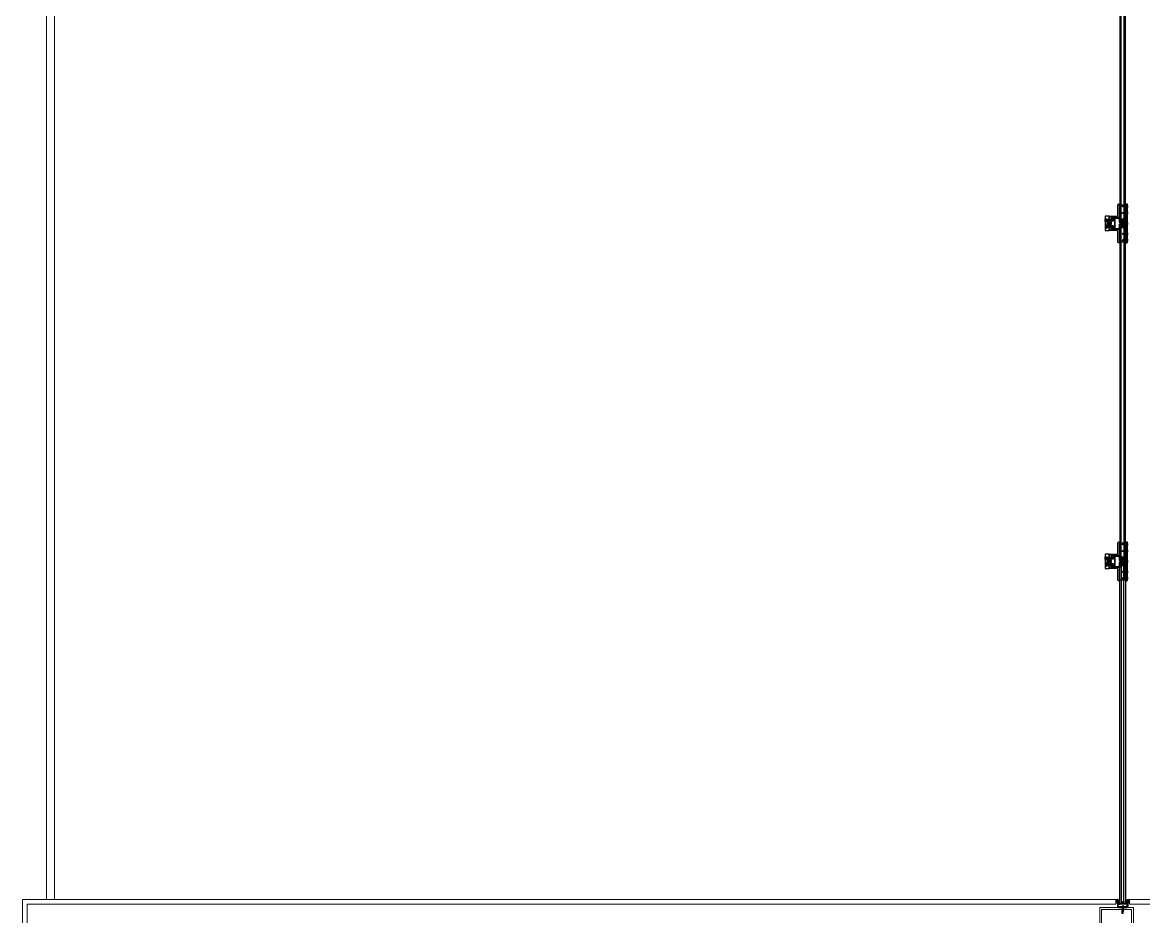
# Model space of a CAD drawing. Header units: inches. Extents: x 342932 to 557958, y 80625 to 242727.
# Drawn here: x 461182 to 468145, y 174520 to 180075 of the extents above; entities that cross this region are included whole.
import ezdxf

# ---------------------------------------------------------------- set-up
doc = ezdxf.new("R2010")
doc.units = ezdxf.units.IN
doc.header["$MEASUREMENT"] = 0
doc.layers.add('First Floor$0$A-G312-M-Wall-Cladding-Panel', color=7, linetype='Continuous', lineweight=9)
doc.layers.add('First Floor$0$A-G321-M-Window', color=251, linetype='Continuous', lineweight=9)
doc.layers.add('First Floor$0$A-G321-M-Window-Glaze', color=251, linetype='Continuous')

# ---------------------------------------------------------------- blocks, each defined once
blk = doc.blocks.new('First Floor$0$curtain-wall-2')
at = {"layer": 'First Floor$0$A-G321-M-Window'}
for points in [[(-210, 210), (0, 210), (0, 0), (-210, 0)], [(-198, 198), (-12, 198), (-12, 12), (-198, 12)]]:
    blk.add_lwpolyline(points, close=True, dxfattribs=at)
at = {"layer": 'First Floor$0$A-G321-M-Window-Glaze'}
for p, q in [((-84, 6641.4), (-84, 4473.6)), ((-76, 4473.6), (-76, 6641.4)), ((-60, 6641.4), (-60, 4473.6)), ((-50, 4473.6), (-50, 6641.4)), ((-97, 4510.1), (-97, 4576.1)), ((-93, 4580.1), (-89, 4580.1)), ((-89, 4580.1), (-89, 4468.1)), ((-89, 4575.1), (-54, 4575.1)), ((-89, 4575.1), (-89, 4472.6)), ((-84, 4575.1), (-89, 4575.1)), ((-84, 4472.6), (-84, 4575.1)), ((-68.4, 4568.1), (-69, 4567.5)), ((-69, 4562.7), (-69, 4567.5)), ((-68.4, 4562.1), (-69, 4562.7)), ((-68.4, 4528.1), (-69, 4527.5)), ((-69, 4522.7), (-69, 4527.5)), ((-68.4, 4568.1), (-64.4, 4568.1)), ((-64.4, 4562.1), (-68.4, 4562.1)), ((-68.4, 4528.1), (-64.4, 4528.1)), ((-37, 4565.1), (-68, 4565.1)), ((-64.4, 4568.1), (-65, 4567.5)), ((-65, 4562.7), (-65, 4567.5)), ((-65, 4567.5), (-44, 4567.5)), ((-64.4, 4562.1), (-65, 4562.7)), ((-44, 4562.7), (-65, 4562.7)), ((-64.4, 4528.1), (-65, 4527.5)), ((-65, 4522.7), (-65, 4527.5)), ((-65, 4527.5), (-44, 4527.5)), ((-64.4, 4562.1), (-64.4, 4568.1)), ((-64.4, 4568.1), (-40.3, 4568.1)), ((-40.3, 4562.1), (-64.4, 4562.1)), ((-64.4, 4522.1), (-64.4, 4528.1)), ((-64.4, 4528.1), (-40.3, 4528.1)), ((-54, 4575.1), (-54, 4464.1)), ((-50, 4472.6), (-50, 4575.1)), ((-50, 4575.1), (-45, 4575.1)), ((-45, 4580.1), (-45, 4340.1)), ((-41, 4580.1), (-45, 4580.1)), ((-45, 4575.1), (-45, 4472.6)), ((-44, 4567.5), (-44, 4568.1)), ((-44, 4568.1), (-44, 4562.1)), ((-44, 4562.1), (-44, 4562.7)), ((-44, 4527.5), (-44, 4528.1)), ((-44, 4528.1), (-44, 4522.1)), ((-40.3, 4568.1), (-37.2, 4571.1)), ((-40.3, 4562.1), (-40.3, 4568.1)), ((-37.2, 4559.1), (-40.3, 4562.1)), ((-40.3, 4528.1), (-37.2, 4531.1)), ((-40.3, 4522.1), (-40.3, 4528.1)), ((-37, 4567.4), (-39.5, 4567.4)), ((-37, 4566.3), (-39.5, 4566.3)), ((-37, 4564), (-39.5, 4564)), ((-37, 4562.8), (-39.5, 4562.8)), ((-37, 4527.4), (-39.5, 4527.4)), ((-37, 4526.3), (-39.5, 4526.3)), ((-37.2, 4559.1), (-37.2, 4571.1)), ((-37.2, 4571.1), (-37, 4571.1)), ((-37, 4559.1), (-37.2, 4559.1)), ((-37.2, 4519.1), (-37.2, 4531.1)), ((-37.2, 4531.1), (-37, 4531.1)), ((-37, 4344.1), (-37, 4576.1)), ((-37, 4571.1), (-37, 4559.1)), ((-37, 4562.7), (-37, 4567.5)), ((-37, 4531.1), (-37, 4519.1)), ((-37, 4522.7), (-37, 4527.5)), ((-151.5, 4505.1), (-176.5, 4505.1)), ((-176.5, 4505.1), (-176.5, 4415.1)), ((-176.5, 4489.1), (-165.5, 4489.1)), ((-176.5, 4471.1), (-165.5, 4471.1)), ((-175.5, 4484.7), (-175.5, 4488.1)), ((-175.5, 4488.1), (-165.5, 4488.1)), ((-175.5, 4475.5), (-175.5, 4484.7)), ((-170.5, 4484.7), (-175.5, 4484.7)), ((-175.5, 4482.4), (-170.5, 4482.4)), ((-124.5, 4480.1), (-175.5, 4480.1)), ((-175.5, 4477.8), (-170.5, 4477.8)), ((-175.5, 4472.1), (-175.5, 4475.5)), ((-175.5, 4475.5), (-170.5, 4475.5)), ((-165.5, 4472.1), (-175.5, 4472.1)), ((-165.5, 4471.1), (-165.5, 4489.1)), ((-165.5, 4488.1), (-165.5, 4485.1)), ((-165.5, 4485.6), (-151.5, 4485.6)), ((-165.5, 4475.1), (-165.5, 4485.1)), ((-165.5, 4485.1), (-125.5, 4485.1)), ((-165.5, 4484.1), (-133.1, 4484.1)), ((-165.5, 4476.1), (-165.5, 4484.1)), ((-165.5, 4476.1), (-133.1, 4476.1)), ((-125.5, 4475.1), (-165.5, 4475.1)), ((-165.5, 4475.1), (-165.5, 4472.1)), ((-165.5, 4474.6), (-151.5, 4474.6)), ((-150.7, 4472.1), (-162.4, 4460.4)), ((-149, 4472), (-162.3, 4458.7)), ((-152.6, 4471.9), (-162.2, 4462.3)), ((-147.5, 4471.8), (-162, 4457.2)), ((-146.1, 4471.3), (-161.6, 4455.8)), ((-155.2, 4471.1), (-161.4, 4464.9)), ((-144.9, 4470.8), (-161.1, 4454.6)), ((-143.8, 4470.1), (-160.4, 4453.5)), ((-142.8, 4469.4), (-159.7, 4452.5)), ((-141.9, 4468.5), (-158.8, 4451.6)), ((-141, 4467.6), (-157.9, 4450.7)), ((-140.3, 4466.6), (-156.9, 4450)), ((-139.7, 4465.4), (-155.7, 4449.4)), ((-139.1, 4464.2), (-154.5, 4448.8)), ((-138.7, 4462.8), (-153.1, 4448.4)), ((-138.5, 4461.3), (-151.6, 4448.2)), ((-151.5, 4415.1), (-151.5, 4505.1)), ((-150.5, 4505.1), (-150.5, 4415.1)), ((-138.4, 4459.6), (-149.9, 4448.1)), ((-149.5, 4415.1), (-149.5, 4505.1)), ((-149.5, 4505.1), (-117, 4505.1)), ((-133.4, 4485.1), (-149.5, 4485.1)), ((-149.5, 4475.1), (-133.4, 4475.1)), ((-148.5, 4485.1), (-148.5, 4475.1)), ((-148.5, 4484.1), (-148.5, 4485.1)), ((-124.5, 4484.1), (-148.5, 4484.1)), ((-148.5, 4475.1), (-148.5, 4476.1)), ((-148.5, 4476.1), (-124.5, 4476.1)), ((-138.7, 4457.6), (-147.9, 4448.4)), ((-79, 4495.1), (-142, 4495.1)), ((-136.4, 4499.1), (-137, 4498.5)), ((-137, 4498.5), (-137, 4491.7)), ((-137, 4491.7), (-136.4, 4491.1)), ((-117, 4499.1), (-136.4, 4499.1)), ((-136.4, 4491.1), (-117, 4491.1)), ((-133.4, 4475.1), (-133.4, 4485.1)), ((-133.1, 4476.1), (-133.1, 4484.1)), ((-133.1, 4484.1), (-130, 4480.1)), ((-133.1, 4476.1), (-130, 4480.1)), ((-131.2, 4499.1), (-132, 4498.3)), ((-125.5, 4485.1), (-124.5, 4484.1)), ((-125.5, 4485.1), (-125.5, 4475.1)), ((-125.5, 4475.1), (-124.5, 4476.1)), ((-124.5, 4476.1), (-124.5, 4484.1)), ((-117, 4505.1), (-117, 4499.1)), ((-117, 4415.1), (-117, 4505.1)), ((-117, 4505.1), (-102, 4505.1)), ((-117, 4491.1), (-117, 4429.1)), ((-93.4, 4491.1), (-93.4, 4499.1)), ((-89, 4498), (-92.5, 4498)), ((-89, 4496.6), (-92.5, 4496.6)), ((-89, 4493.7), (-92.5, 4493.7)), ((-89, 4492.2), (-92.5, 4492.2)), ((-89.2, 4487.1), (-89.2, 4503.1)), ((-89, 4491.9), (-89, 4498.3)), ((-89, 4472.6), (-84, 4472.6)), ((-85, 4464.1), (-53, 4472.6)), ((-53, 4464.1), (-85, 4472.6)), ((-85, 4464.1), (-57, 4464.1)), ((-85, 4447.6), (-53, 4456.1)), ((-53, 4447.6), (-85, 4456.1)), ((-57, 4456.1), (-85, 4456.1)), ((-84, 4473.6), (-83, 4472.6)), ((-83, 4472.6), (-77, 4472.6)), ((-77, 4472.6), (-76, 4473.6)), ((-76, 4480.6), (-60, 4487.6)), ((-76, 4487.6), (-60, 4480.6)), ((-76, 4480.6), (-76, 4487.6)), ((-76, 4487.6), (-60, 4487.6)), ((-60, 4480.6), (-76, 4480.6)), ((-35.9, 4460.1), (-72.2, 4460.1)), ((-68.4, 4522.1), (-69, 4522.7)), ((-68.4, 4463.1), (-69, 4462.5)), ((-69, 4462.5), (-69, 4457.7)), ((-68.4, 4457.1), (-69, 4457.7)), ((-64.4, 4522.1), (-68.4, 4522.1)), ((-64.4, 4463.1), (-68.4, 4463.1)), ((-68.4, 4457.1), (-64.4, 4457.1)), ((-37, 4525.1), (-68, 4525.1)), ((-37, 4460.1), (-68, 4460.1)), ((-64.4, 4522.1), (-65, 4522.7)), ((-44, 4522.7), (-65, 4522.7)), ((-64.4, 4463.1), (-65, 4462.5)), ((-65, 4457.7), (-65, 4462.5)), ((-65, 4462.5), (-44, 4462.5)), ((-64.4, 4457.1), (-65, 4457.7)), ((-44, 4457.7), (-65, 4457.7)), ((-40.3, 4522.1), (-64.4, 4522.1)), ((-64.4, 4457.1), (-64.4, 4463.1)), ((-64.4, 4463.1), (-40.3, 4463.1)), ((-40.3, 4457.1), (-64.4, 4457.1)), ((-60, 4487.6), (-60, 4480.6)), ((-60, 4473.6), (-59, 4472.6)), ((-59, 4472.6), (-51, 4472.6)), ((-57, 4464.1), (-57, 4456.1)), ((-54, 4345.1), (-54, 4456.1)), ((-51, 4472.6), (-50, 4473.6)), ((-45, 4472.6), (-50, 4472.6)), ((-44, 4522.1), (-44, 4522.7)), ((-44, 4462.5), (-44, 4463.1)), ((-44, 4463.1), (-44, 4457.1)), ((-44, 4457.1), (-44, 4457.7)), ((-37.2, 4519.1), (-40.3, 4522.1)), ((-40.3, 4463.1), (-37.2, 4466.1)), ((-40.3, 4457.1), (-40.3, 4463.1)), ((-37.2, 4454.1), (-40.3, 4457.1)), ((-37, 4524), (-39.5, 4524)), ((-37, 4522.8), (-39.5, 4522.8)), ((-37, 4462.4), (-39.5, 4462.4)), ((-37, 4461.3), (-39.5, 4461.3)), ((-37, 4459), (-39.5, 4459)), ((-37, 4457.8), (-39.5, 4457.8)), ((-37, 4519.1), (-37.2, 4519.1)), ((-37.2, 4454.1), (-37.2, 4466.1)), ((-37.2, 4466.1), (-37, 4466.1)), ((-37, 4466.1), (-37, 4454.1)), ((-37, 4457.7), (-37, 4462.5)), ((-176.5, 4449.1), (-165.5, 4449.1)), ((-176.5, 4431.1), (-165.5, 4431.1)), ((-176.5, 4415.1), (-151.5, 4415.1)), ((-165.5, 4448.1), (-175.5, 4448.1)), ((-175.5, 4448.1), (-175.5, 4444.7)), ((-175.5, 4444.7), (-175.5, 4435.5)), ((-175.5, 4444.7), (-170.5, 4444.7)), ((-175.5, 4442.4), (-170.5, 4442.4)), ((-124.5, 4440.1), (-175.5, 4440.1)), ((-175.5, 4437.8), (-170.5, 4437.8)), ((-170.5, 4435.5), (-175.5, 4435.5)), ((-175.5, 4435.5), (-175.5, 4432.1)), ((-175.5, 4432.1), (-165.5, 4432.1)), ((-165.5, 4449.1), (-165.5, 4431.1)), ((-165.5, 4445.1), (-165.5, 4448.1)), ((-165.5, 4445.6), (-151.5, 4445.6)), ((-165.5, 4445.1), (-165.5, 4435.1)), ((-125.5, 4445.1), (-165.5, 4445.1)), ((-165.5, 4444.1), (-133.1, 4444.1)), ((-165.5, 4444.1), (-165.5, 4436.1)), ((-165.5, 4436.1), (-133.1, 4436.1)), ((-165.5, 4432.1), (-165.5, 4435.1)), ((-165.5, 4435.1), (-125.5, 4435.1)), ((-165.5, 4434.6), (-151.5, 4434.6)), ((-149.5, 4445.1), (-133.4, 4445.1)), ((-133.4, 4435.1), (-149.5, 4435.1)), ((-117, 4415.1), (-149.5, 4415.1)), ((-148.5, 4435.1), (-148.5, 4445.1)), ((-148.5, 4445.1), (-148.5, 4444.1)), ((-148.5, 4444.1), (-124.5, 4444.1)), ((-124.5, 4436.1), (-148.5, 4436.1)), ((-148.5, 4436.1), (-148.5, 4435.1)), ((-139.6, 4454.9), (-145.2, 4449.3)), ((-79, 4425.1), (-142, 4425.1)), ((-136.4, 4429.1), (-137, 4428.5)), ((-137, 4428.5), (-137, 4421.7)), ((-137, 4421.7), (-136.4, 4421.1)), ((-117, 4429.1), (-136.4, 4429.1)), ((-136.4, 4421.1), (-117, 4421.1)), ((-133.4, 4445.1), (-133.4, 4435.1)), ((-133.1, 4444.1), (-133.1, 4436.1)), ((-133.1, 4444.1), (-130, 4440.1)), ((-133.1, 4436.1), (-130, 4440.1)), ((-131.2, 4429.1), (-132, 4428.3)), ((-125.5, 4445.1), (-124.5, 4444.1)), ((-125.5, 4435.1), (-125.5, 4445.1)), ((-125.5, 4435.1), (-124.5, 4436.1)), ((-124.5, 4444.1), (-124.5, 4436.1)), ((-117, 4421.1), (-117, 4415.1)), ((-102, 4415.1), (-117, 4415.1)), ((-97, 4344.1), (-97, 4410.1)), ((-93.4, 4421.1), (-93.4, 4429.1)), ((-89, 4428), (-92.5, 4428)), ((-89, 4426.6), (-92.5, 4426.6)), ((-89, 4423.7), (-92.5, 4423.7)), ((-89, 4422.2), (-92.5, 4422.2)), ((-89.2, 4417.1), (-89.2, 4433.1)), ((-89, 4452.1), (-89, 4340.1)), ((-89, 4447.6), (-89, 4345.1)), ((-84, 4447.6), (-89, 4447.6)), ((-89, 4421.9), (-89, 4428.3)), ((-83, 4447.6), (-84, 4446.6)), ((-84, 4345.1), (-84, 4447.6)), ((-84, 4446.6), (-84, 2373.6)), ((-77, 4447.6), (-83, 4447.6)), ((-76, 4446.6), (-77, 4447.6)), ((-76, 2373.6), (-76, 4446.6)), ((-76, 4439.6), (-60, 4432.6)), ((-76, 4432.6), (-60, 4439.6)), ((-76, 4432.6), (-76, 4439.6)), ((-76, 4439.6), (-60, 4439.6)), ((-60, 4432.6), (-76, 4432.6)), ((-68.4, 4398.1), (-69, 4397.5)), ((-69, 4397.5), (-69, 4392.7)), ((-68.4, 4392.1), (-69, 4392.7)), ((-64.4, 4398.1), (-68.4, 4398.1)), ((-68.4, 4392.1), (-64.4, 4392.1)), ((-37, 4395.1), (-68, 4395.1)), ((-64.4, 4398.1), (-65, 4397.5)), ((-65, 4397.5), (-65, 4392.7)), ((-44, 4397.5), (-65, 4397.5)), ((-64.4, 4392.1), (-65, 4392.7)), ((-65, 4392.7), (-44, 4392.7)), ((-64.4, 4398.1), (-64.4, 4392.1)), ((-40.3, 4398.1), (-64.4, 4398.1)), ((-64.4, 4392.1), (-40.3, 4392.1)), ((-59, 4447.6), (-60, 4446.6)), ((-60, 4446.6), (-60, 2373.6)), ((-60, 4439.6), (-60, 4432.6)), ((-51, 4447.6), (-59, 4447.6)), ((-50, 4446.6), (-51, 4447.6)), ((-50, 4345.1), (-50, 4447.6)), ((-50, 4447.6), (-45, 4447.6)), ((-50, 2373.6), (-50, 4446.6)), ((-45, 4447.6), (-45, 4345.1)), ((-44, 4392.1), (-44, 4398.1)), ((-44, 4398.1), (-44, 4397.5)), ((-44, 4392.7), (-44, 4392.1)), ((-37.2, 4401.1), (-40.3, 4398.1)), ((-40.3, 4398.1), (-40.3, 4392.1)), ((-40.3, 4392.1), (-37.2, 4389.1)), ((-37, 4397.4), (-39.5, 4397.4)), ((-37, 4396.3), (-39.5, 4396.3)), ((-37, 4394), (-39.5, 4394)), ((-37, 4392.8), (-39.5, 4392.8)), ((-37, 4454.1), (-37.2, 4454.1)), ((-37.2, 4401.1), (-37.2, 4389.1)), ((-37, 4401.1), (-37.2, 4401.1)), ((-37.2, 4389.1), (-37, 4389.1)), ((-37, 4389.1), (-37, 4401.1)), ((-37, 4397.5), (-37, 4392.7)), ((-89, 4340.1), (-93, 4340.1)), ((-89, 4345.1), (-54, 4345.1)), ((-89, 4345.1), (-84, 4345.1)), ((-68.4, 4358.1), (-69, 4357.5)), ((-69, 4357.5), (-69, 4352.7)), ((-68.4, 4352.1), (-69, 4352.7)), ((-64.4, 4358.1), (-68.4, 4358.1)), ((-68.4, 4352.1), (-64.4, 4352.1)), ((-37, 4355.1), (-68, 4355.1)), ((-64.4, 4358.1), (-65, 4357.5)), ((-65, 4357.5), (-65, 4352.7)), ((-44, 4357.5), (-65, 4357.5)), ((-64.4, 4352.1), (-65, 4352.7)), ((-65, 4352.7), (-44, 4352.7)), ((-64.4, 4358.1), (-64.4, 4352.1)), ((-40.3, 4358.1), (-64.4, 4358.1)), ((-64.4, 4352.1), (-40.3, 4352.1)), ((-45, 4345.1), (-50, 4345.1)), ((-45, 4340.1), (-41, 4340.1)), ((-44, 4352.1), (-44, 4358.1)), ((-44, 4358.1), (-44, 4357.5)), ((-44, 4352.7), (-44, 4352.1)), ((-37.2, 4361.1), (-40.3, 4358.1)), ((-40.3, 4358.1), (-40.3, 4352.1)), ((-40.3, 4352.1), (-37.2, 4349.1)), ((-37, 4357.4), (-39.5, 4357.4)), ((-37, 4356.3), (-39.5, 4356.3)), ((-37, 4354), (-39.5, 4354)), ((-37, 4352.8), (-39.5, 4352.8)), ((-37.2, 4361.1), (-37.2, 4349.1)), ((-37, 4361.1), (-37.2, 4361.1)), ((-37.2, 4349.1), (-37, 4349.1)), ((-37, 4349.1), (-37, 4361.1)), ((-37, 4357.5), (-37, 4352.7)), ((-97, 2410.1), (-97, 2476.1)), ((-93, 2480.1), (-89, 2480.1)), ((-89, 2480.1), (-89, 2368.1)), ((-89, 2475.1), (-54, 2475.1)), ((-89, 2475.1), (-89, 2372.6)), ((-84, 2475.1), (-89, 2475.1)), ((-84, 2372.6), (-84, 2475.1)), ((-68.4, 2468.1), (-69, 2467.5)), ((-69, 2462.7), (-69, 2467.5)), ((-68.4, 2462.1), (-69, 2462.7)), ((-68.4, 2468.1), (-64.4, 2468.1)), ((-64.4, 2462.1), (-68.4, 2462.1)), ((-37, 2465.1), (-68, 2465.1)), ((-64.4, 2468.1), (-65, 2467.5)), ((-65, 2462.7), (-65, 2467.5)), ((-65, 2467.5), (-44, 2467.5)), ((-64.4, 2462.1), (-65, 2462.7)), ((-44, 2462.7), (-65, 2462.7)), ((-64.4, 2462.1), (-64.4, 2468.1)), ((-64.4, 2468.1), (-40.3, 2468.1)), ((-40.3, 2462.1), (-64.4, 2462.1)), ((-54, 2475.1), (-54, 2364.1)), ((-50, 2372.6), (-50, 2475.1)), ((-50, 2475.1), (-45, 2475.1)), ((-45, 2480.1), (-45, 2240.1)), ((-41, 2480.1), (-45, 2480.1)), ((-45, 2475.1), (-45, 2372.6)), ((-44, 2467.5), (-44, 2468.1)), ((-44, 2468.1), (-44, 2462.1)), ((-44, 2462.1), (-44, 2462.7)), ((-40.3, 2468.1), (-37.2, 2471.1)), ((-40.3, 2462.1), (-40.3, 2468.1)), ((-37.2, 2459.1), (-40.3, 2462.1)), ((-37, 2467.4), (-39.5, 2467.4)), ((-37, 2466.3), (-39.5, 2466.3)), ((-37, 2464), (-39.5, 2464)), ((-37, 2462.8), (-39.5, 2462.8)), ((-37.2, 2459.1), (-37.2, 2471.1)), ((-37.2, 2471.1), (-37, 2471.1)), ((-37, 2459.1), (-37.2, 2459.1)), ((-37, 2244.1), (-37, 2476.1)), ((-37, 2471.1), (-37, 2459.1)), ((-37, 2462.7), (-37, 2467.5)), ((-151.5, 2405.1), (-176.5, 2405.1)), ((-176.5, 2405.1), (-176.5, 2315.1)), ((-176.5, 2389.1), (-165.5, 2389.1)), ((-176.5, 2371.1), (-165.5, 2371.1)), ((-175.5, 2384.7), (-175.5, 2388.1)), ((-175.5, 2388.1), (-165.5, 2388.1)), ((-175.5, 2375.5), (-175.5, 2384.7)), ((-170.5, 2384.7), (-175.5, 2384.7)), ((-175.5, 2382.4), (-170.5, 2382.4)), ((-124.5, 2380.1), (-175.5, 2380.1)), ((-175.5, 2377.8), (-170.5, 2377.8)), ((-175.5, 2372.1), (-175.5, 2375.5)), ((-175.5, 2375.5), (-170.5, 2375.5)), ((-165.5, 2372.1), (-175.5, 2372.1)), ((-165.5, 2371.1), (-165.5, 2389.1)), ((-165.5, 2388.1), (-165.5, 2385.1)), ((-165.5, 2385.6), (-151.5, 2385.6)), ((-165.5, 2375.1), (-165.5, 2385.1)), ((-165.5, 2385.1), (-125.5, 2385.1)), ((-165.5, 2384.1), (-133.1, 2384.1)), ((-165.5, 2376.1), (-165.5, 2384.1)), ((-165.5, 2376.1), (-133.1, 2376.1)), ((-125.5, 2375.1), (-165.5, 2375.1)), ((-165.5, 2375.1), (-165.5, 2372.1)), ((-165.5, 2374.6), (-151.5, 2374.6)), ((-150.7, 2372.1), (-162.4, 2360.4)), ((-149, 2372), (-162.3, 2358.7)), ((-152.6, 2371.9), (-162.2, 2362.3)), ((-147.5, 2371.8), (-162, 2357.2)), ((-146.1, 2371.3), (-161.6, 2355.8)), ((-155.2, 2371.1), (-161.4, 2364.9)), ((-144.9, 2370.8), (-161.1, 2354.6)), ((-143.8, 2370.1), (-160.4, 2353.5)), ((-142.8, 2369.4), (-159.7, 2352.5)), ((-141.9, 2368.5), (-158.8, 2351.6)), ((-141, 2367.6), (-157.9, 2350.7)), ((-151.5, 2315.1), (-151.5, 2405.1)), ((-150.5, 2405.1), (-150.5, 2315.1)), ((-149.5, 2315.1), (-149.5, 2405.1)), ((-149.5, 2405.1), (-117, 2405.1)), ((-133.4, 2385.1), (-149.5, 2385.1)), ((-149.5, 2375.1), (-133.4, 2375.1)), ((-148.5, 2385.1), (-148.5, 2375.1)), ((-148.5, 2384.1), (-148.5, 2385.1)), ((-124.5, 2384.1), (-148.5, 2384.1)), ((-148.5, 2375.1), (-148.5, 2376.1)), ((-148.5, 2376.1), (-124.5, 2376.1)), ((-79, 2395.1), (-142, 2395.1)), ((-136.4, 2399.1), (-137, 2398.5)), ((-137, 2398.5), (-137, 2391.7)), ((-137, 2391.7), (-136.4, 2391.1)), ((-117, 2399.1), (-136.4, 2399.1)), ((-136.4, 2391.1), (-117, 2391.1)), ((-133.4, 2375.1), (-133.4, 2385.1)), ((-133.1, 2376.1), (-133.1, 2384.1)), ((-133.1, 2384.1), (-130, 2380.1)), ((-133.1, 2376.1), (-130, 2380.1)), ((-131.2, 2399.1), (-132, 2398.3)), ((-125.5, 2385.1), (-124.5, 2384.1)), ((-125.5, 2385.1), (-125.5, 2375.1)), ((-125.5, 2375.1), (-124.5, 2376.1)), ((-124.5, 2376.1), (-124.5, 2384.1)), ((-117, 2405.1), (-117, 2399.1)), ((-117, 2315.1), (-117, 2405.1)), ((-117, 2405.1), (-102, 2405.1)), ((-117, 2391.1), (-117, 2329.1)), ((-93.4, 2391.1), (-93.4, 2399.1)), ((-89, 2398), (-92.5, 2398)), ((-89, 2396.6), (-92.5, 2396.6)), ((-89, 2393.7), (-92.5, 2393.7)), ((-89, 2392.2), (-92.5, 2392.2)), ((-89.2, 2387.1), (-89.2, 2403.1)), ((-89, 2391.9), (-89, 2398.3)), ((-89, 2372.6), (-84, 2372.6)), ((-85, 2364.1), (-53, 2372.6)), ((-53, 2364.1), (-85, 2372.6)), ((-84, 2373.6), (-83, 2372.6)), ((-83, 2372.6), (-84, 2373.6)), ((-83, 2372.6), (-77, 2372.6)), ((-77, 2372.6), (-83, 2372.6)), ((-77, 2372.6), (-76, 2373.6)), ((-76, 2373.6), (-77, 2372.6)), ((-76, 2380.6), (-60, 2387.6)), ((-76, 2387.6), (-60, 2380.6)), ((-76, 2380.6), (-76, 2387.6)), ((-76, 2387.6), (-60, 2387.6)), ((-60, 2380.6), (-76, 2380.6)), ((-68.4, 2428.1), (-69, 2427.5)), ((-69, 2422.7), (-69, 2427.5)), ((-68.4, 2422.1), (-69, 2422.7)), ((-68.4, 2428.1), (-64.4, 2428.1)), ((-64.4, 2422.1), (-68.4, 2422.1)), ((-37, 2425.1), (-68, 2425.1)), ((-64.4, 2428.1), (-65, 2427.5)), ((-65, 2422.7), (-65, 2427.5)), ((-65, 2427.5), (-44, 2427.5)), ((-64.4, 2422.1), (-65, 2422.7)), ((-44, 2422.7), (-65, 2422.7)), ((-64.4, 2422.1), (-64.4, 2428.1)), ((-64.4, 2428.1), (-40.3, 2428.1)), ((-40.3, 2422.1), (-64.4, 2422.1)), ((-60, 2387.6), (-60, 2380.6)), ((-60, 2373.6), (-59, 2372.6)), ((-59, 2372.6), (-60, 2373.6)), ((-59, 2372.6), (-51, 2372.6)), ((-51, 2372.6), (-59, 2372.6)), ((-51, 2372.6), (-50, 2373.6)), ((-50, 2373.6), (-51, 2372.6)), ((-45, 2372.6), (-50, 2372.6)), ((-44, 2427.5), (-44, 2428.1)), ((-44, 2428.1), (-44, 2422.1)), ((-44, 2422.1), (-44, 2422.7)), ((-40.3, 2428.1), (-37.2, 2431.1)), ((-40.3, 2422.1), (-40.3, 2428.1)), ((-37.2, 2419.1), (-40.3, 2422.1)), ((-37, 2427.4), (-39.5, 2427.4)), ((-37, 2426.3), (-39.5, 2426.3)), ((-37, 2424), (-39.5, 2424)), ((-37, 2422.8), (-39.5, 2422.8)), ((-37.2, 2419.1), (-37.2, 2431.1)), ((-37.2, 2431.1), (-37, 2431.1)), ((-37, 2419.1), (-37.2, 2419.1)), ((-37, 2431.1), (-37, 2419.1)), ((-37, 2422.7), (-37, 2427.5)), ((-176.5, 2349.1), (-165.5, 2349.1)), ((-176.5, 2331.1), (-165.5, 2331.1)), ((-176.5, 2315.1), (-151.5, 2315.1)), ((-165.5, 2348.1), (-175.5, 2348.1)), ((-175.5, 2348.1), (-175.5, 2344.7)), ((-175.5, 2344.7), (-175.5, 2335.5)), ((-175.5, 2344.7), (-170.5, 2344.7)), ((-175.5, 2342.4), (-170.5, 2342.4)), ((-124.5, 2340.1), (-175.5, 2340.1)), ((-175.5, 2337.8), (-170.5, 2337.8)), ((-170.5, 2335.5), (-175.5, 2335.5)), ((-175.5, 2335.5), (-175.5, 2332.1)), ((-175.5, 2332.1), (-165.5, 2332.1)), ((-165.5, 2349.1), (-165.5, 2331.1)), ((-165.5, 2345.1), (-165.5, 2348.1)), ((-165.5, 2345.6), (-151.5, 2345.6)), ((-165.5, 2345.1), (-165.5, 2335.1)), ((-125.5, 2345.1), (-165.5, 2345.1)), ((-165.5, 2344.1), (-133.1, 2344.1)), ((-165.5, 2344.1), (-165.5, 2336.1)), ((-165.5, 2336.1), (-133.1, 2336.1)), ((-165.5, 2332.1), (-165.5, 2335.1)), ((-165.5, 2335.1), (-125.5, 2335.1)), ((-165.5, 2334.6), (-151.5, 2334.6)), ((-140.3, 2366.6), (-156.9, 2350)), ((-139.7, 2365.4), (-155.7, 2349.4)), ((-139.1, 2364.2), (-154.5, 2348.8)), ((-138.7, 2362.8), (-153.1, 2348.4)), ((-138.5, 2361.3), (-151.6, 2348.2)), ((-138.4, 2359.6), (-149.9, 2348.1)), ((-149.5, 2345.1), (-133.4, 2345.1)), ((-133.4, 2335.1), (-149.5, 2335.1)), ((-117, 2315.1), (-149.5, 2315.1)), ((-148.5, 2335.1), (-148.5, 2345.1)), ((-148.5, 2345.1), (-148.5, 2344.1)), ((-148.5, 2344.1), (-124.5, 2344.1)), ((-124.5, 2336.1), (-148.5, 2336.1)), ((-148.5, 2336.1), (-148.5, 2335.1)), ((-138.7, 2357.6), (-147.9, 2348.4)), ((-139.6, 2354.9), (-145.2, 2349.3)), ((-79, 2325.1), (-142, 2325.1)), ((-136.4, 2329.1), (-137, 2328.5)), ((-137, 2328.5), (-137, 2321.7)), ((-137, 2321.7), (-136.4, 2321.1)), ((-117, 2329.1), (-136.4, 2329.1)), ((-136.4, 2321.1), (-117, 2321.1)), ((-133.4, 2345.1), (-133.4, 2335.1)), ((-133.1, 2344.1), (-133.1, 2336.1)), ((-133.1, 2344.1), (-130, 2340.1)), ((-133.1, 2336.1), (-130, 2340.1)), ((-131.2, 2329.1), (-132, 2328.3)), ((-125.5, 2345.1), (-124.5, 2344.1)), ((-125.5, 2335.1), (-125.5, 2345.1)), ((-125.5, 2335.1), (-124.5, 2336.1)), ((-124.5, 2344.1), (-124.5, 2336.1)), ((-117, 2321.1), (-117, 2315.1)), ((-102, 2315.1), (-117, 2315.1)), ((-97, 2244.1), (-97, 2310.1)), ((-93.4, 2321.1), (-93.4, 2329.1)), ((-89, 2328), (-92.5, 2328)), ((-89, 2326.6), (-92.5, 2326.6)), ((-89, 2323.7), (-92.5, 2323.7)), ((-89, 2322.2), (-92.5, 2322.2)), ((-89.2, 2317.1), (-89.2, 2333.1)), ((-89, 2352.1), (-89, 2240.1)), ((-89, 2347.6), (-89, 2245.1)), ((-84, 2347.6), (-89, 2347.6)), ((-89, 2321.9), (-89, 2328.3)), ((-85, 2364.1), (-57, 2364.1)), ((-85, 2347.6), (-53, 2356.1)), ((-53, 2347.6), (-85, 2356.1)), ((-57, 2356.1), (-85, 2356.1)), ((-84, 2245.1), (-84, 2347.6)), ((-76, 2339.6), (-60, 2332.6)), ((-76, 2332.6), (-60, 2339.6)), ((-76, 2332.6), (-76, 2339.6)), ((-76, 2339.6), (-60, 2339.6)), ((-60, 2332.6), (-76, 2332.6)), ((-35.9, 2360.1), (-72.2, 2360.1)), ((-68.4, 2363.1), (-69, 2362.5)), ((-69, 2362.5), (-69, 2357.7)), ((-68.4, 2357.1), (-69, 2357.7)), ((-68.4, 2298.1), (-69, 2297.5)), ((-64.4, 2363.1), (-68.4, 2363.1)), ((-68.4, 2357.1), (-64.4, 2357.1)), ((-64.4, 2298.1), (-68.4, 2298.1)), ((-37, 2360.1), (-68, 2360.1)), ((-64.4, 2363.1), (-65, 2362.5)), ((-65, 2357.7), (-65, 2362.5)), ((-65, 2362.5), (-44, 2362.5)), ((-64.4, 2357.1), (-65, 2357.7)), ((-44, 2357.7), (-65, 2357.7)), ((-64.4, 2298.1), (-65, 2297.5)), ((-64.4, 2357.1), (-64.4, 2363.1)), ((-64.4, 2363.1), (-40.3, 2363.1)), ((-40.3, 2357.1), (-64.4, 2357.1)), ((-64.4, 2298.1), (-64.4, 2292.1)), ((-40.3, 2298.1), (-64.4, 2298.1)), ((-60, 2339.6), (-60, 2332.6)), ((-57, 2364.1), (-57, 2356.1)), ((-54, 2245.1), (-54, 2356.1)), ((-50, 2245.1), (-50, 2347.6)), ((-50, 2347.6), (-45, 2347.6)), ((-45, 2347.6), (-45, 2245.1)), ((-44, 2362.5), (-44, 2363.1)), ((-44, 2363.1), (-44, 2357.1)), ((-44, 2357.1), (-44, 2357.7)), ((-44, 2292.1), (-44, 2298.1)), ((-44, 2298.1), (-44, 2297.5)), ((-40.3, 2363.1), (-37.2, 2366.1)), ((-40.3, 2357.1), (-40.3, 2363.1)), ((-37.2, 2354.1), (-40.3, 2357.1)), ((-37.2, 2301.1), (-40.3, 2298.1)), ((-40.3, 2298.1), (-40.3, 2292.1)), ((-37, 2362.4), (-39.5, 2362.4)), ((-37, 2361.3), (-39.5, 2361.3)), ((-37, 2359), (-39.5, 2359)), ((-37, 2357.8), (-39.5, 2357.8)), ((-37.2, 2354.1), (-37.2, 2366.1)), ((-37.2, 2366.1), (-37, 2366.1)), ((-37, 2354.1), (-37.2, 2354.1)), ((-37.2, 2301.1), (-37.2, 2289.1)), ((-37, 2301.1), (-37.2, 2301.1)), ((-37, 2366.1), (-37, 2354.1)), ((-37, 2357.7), (-37, 2362.5)), ((-37, 2289.1), (-37, 2301.1)), ((-89, 2240.1), (-93, 2240.1)), ((-89, 2245.1), (-54, 2245.1)), ((-89, 2245.1), (-84, 2245.1)), ((-69, 2297.5), (-69, 2292.7)), ((-68.4, 2292.1), (-69, 2292.7)), ((-68.4, 2258.1), (-69, 2257.5)), ((-69, 2257.5), (-69, 2252.7)), ((-68.4, 2252.1), (-69, 2252.7)), ((-68.4, 2292.1), (-64.4, 2292.1)), ((-64.4, 2258.1), (-68.4, 2258.1)), ((-68.4, 2252.1), (-64.4, 2252.1)), ((-37, 2295.1), (-68, 2295.1)), ((-37, 2255.1), (-68, 2255.1)), ((-65, 2297.5), (-65, 2292.7)), ((-44, 2297.5), (-65, 2297.5)), ((-64.4, 2292.1), (-65, 2292.7)), ((-65, 2292.7), (-44, 2292.7)), ((-64.4, 2258.1), (-65, 2257.5)), ((-65, 2257.5), (-65, 2252.7)), ((-44, 2257.5), (-65, 2257.5)), ((-64.4, 2252.1), (-65, 2252.7)), ((-65, 2252.7), (-44, 2252.7)), ((-64.4, 2292.1), (-40.3, 2292.1)), ((-64.4, 2258.1), (-64.4, 2252.1)), ((-40.3, 2258.1), (-64.4, 2258.1)), ((-64.4, 2252.1), (-40.3, 2252.1)), ((-45, 2245.1), (-50, 2245.1)), ((-45, 2240.1), (-41, 2240.1)), ((-44, 2292.7), (-44, 2292.1)), ((-44, 2252.1), (-44, 2258.1)), ((-44, 2258.1), (-44, 2257.5)), ((-44, 2252.7), (-44, 2252.1)), ((-40.3, 2292.1), (-37.2, 2289.1)), ((-37.2, 2261.1), (-40.3, 2258.1)), ((-40.3, 2258.1), (-40.3, 2252.1)), ((-40.3, 2252.1), (-37.2, 2249.1)), ((-37, 2297.4), (-39.5, 2297.4)), ((-37, 2296.3), (-39.5, 2296.3)), ((-37, 2294), (-39.5, 2294)), ((-37, 2292.8), (-39.5, 2292.8)), ((-37, 2257.4), (-39.5, 2257.4)), ((-37, 2256.3), (-39.5, 2256.3)), ((-37, 2254), (-39.5, 2254)), ((-37, 2252.8), (-39.5, 2252.8)), ((-37.2, 2289.1), (-37, 2289.1)), ((-37.2, 2261.1), (-37.2, 2249.1)), ((-37, 2261.1), (-37.2, 2261.1)), ((-37.2, 2249.1), (-37, 2249.1)), ((-37, 2297.5), (-37, 2292.7)), ((-37, 2249.1), (-37, 2261.1)), ((-37, 2257.5), (-37, 2252.7)), ((-108.6, 250.6), (-104.5, 254.6)), ((-108.2, 251.7), (-101.4, 244.9)), ((-108.1, 247.1), (-106, 245)), ((-107.9, 246.8), (-100.8, 253.9)), ((-106, 254.1), (-99, 247.1)), ((-105.4, 244.8), (-98.8, 251.4)), ((-101.9, 254.4), (-98.7, 251.2)), ((-94.4, 260.1), (-98.4, 260.1)), ((-98.4, 260.1), (-98.4, 216)), ((-98.4, 256, 0), (-94.4, 252, 0)), ((-98.4, 253.8, 0), (-94.4, 249.8, 0)), ((-98.4, 249.3, 0), (-94.4, 245.3, 0)), ((-98.4, 247, 0), (-94.4, 243, 0)), ((-98.4, 242.5, 0), (-94.4, 238.5, 0)), ((-98.4, 240.3, 0), (-94.4, 236.3, 0)), ((-98.4, 235.8, 0), (-94.4, 231.8, 0)), ((-98.4, 233.6, 0), (-94.4, 229.6, 0)), ((-98.4, 229.1, 0), (-94.4, 225.1, 0)), ((-98.4, 226.8, 0), (-94.4, 222.8, 0)), ((-98.4, 222.3, 0), (-94.4, 218.3, 0)), ((-98.4, 220.1, 0), (-94.4, 216.1, 0)), ((-98.4, 215.6, 0), (-92.8, 210, 0)), ((-98, 260.1, 0), (-94.4, 256.5, 0)), ((-95.8, 260.1, 0), (-94.4, 258.8, 0)), ((-94.4, 216), (-94.4, 260.1)), ((-88.3, 249.2, 0), (-94.4, 243, 0)), ((-92.8, 249.2, 0), (-94.4, 247.5, 0)), ((-84.4, 249.2), (-94.4, 249.2)), ((-94.4, 249.2), (-94.4, 229.4)), ((-84.4, 248.5, 0), (-94.4, 238.5, 0)), ((-84.4, 244, 0), (-94.4, 234, 0)), ((-84.4, 239.5, 0), (-94.4, 229.5, 0)), ((-94.4, 229.4), (-84.4, 229.4)), ((-41.6, 214), (-92.4, 214)), ((-92.4, 210), (-41.6, 210)), ((-92.3, 214, 0), (-88.3, 210, 0)), ((-90.1, 214, 0), (-86.1, 210, 0)), ((-84.4, 235, 0), (-90, 229.4, 0)), ((-85.6, 214, 0), (-81.6, 210, 0)), ((-84.4, 230.5, 0), (-85.5, 229.4, 0)), ((-84.4, 229.4), (-84.4, 249.2)), ((-84.4, 231.4), (-49.6, 231.4)), ((-83.4, 214, 0), (-79.4, 210, 0)), ((-78.9, 214, 0), (-74.9, 210, 0)), ((-76.6, 214, 0), (-72.6, 210, 0)), ((-76, 239.4), (-60, 246.4)), ((-76, 246.4), (-60, 239.4)), ((-76, 246.4), (-60, 246.4)), ((-76, 239.4), (-60, 239.4)), ((-72.1, 214, 0), (-68.1, 210, 0)), ((-70.9, 211), (-70, 205.8)), ((-70.9, 211), (-63.1, 211)), ((-70.7, 215.4), (-70.7, 214)), ((-70.7, 215.4), (-63.3, 215.4)), ((-70.7, 214), (-63.3, 214)), ((-70, 211), (-70, 195.8)), ((-69.9, 214, 0), (-68, 212.1, 0)), ((-67, 214), (-69.3, 216.3)), ((-68, 212.1, 0), (-65.9, 210, 0)), ((-67.9, 211), (-67, 205.8)), ((-67, 216.8), (-67, 214)), ((-67, 214), (-64.7, 216.3)), ((-66.1, 211), (-67, 205.8)), ((-67, 211), (-67, 205.8)), ((-65.4, 214, 0), (-61.4, 210, 0)), ((-63.1, 211), (-64, 205.8)), ((-64, 211), (-64, 195.8)), ((-63.3, 215.4), (-63.3, 214)), ((-63.2, 214, 0), (-59.2, 210, 0)), ((-58.7, 214, 0), (-54.7, 210, 0)), ((-56.4, 214, 0), (-52.4, 210, 0)), ((-51.9, 214, 0), (-50, 212.1, 0)), ((-50, 212.1, 0), (-47.9, 210, 0)), ((-49.7, 214, 0), (-45.7, 210, 0)), ((-43.4, 249.2, 0), (-49.6, 243, 0)), ((-47.9, 249.2, 0), (-49.6, 247.4, 0)), ((-49.6, 229.4), (-49.6, 249.2)), ((-49.6, 249.2), (-39.6, 249.2)), ((-39.6, 248.5, 0), (-49.6, 238.5, 0)), ((-39.6, 244, 0), (-49.6, 234, 0)), ((-39.6, 239.5, 0), (-49.6, 229.5, 0)), ((-39.6, 229.4), (-49.6, 229.4)), ((-45.2, 214, 0), (-41.2, 210, 0)), ((-39.6, 235, 0), (-45.1, 229.4, 0)), ((-42.9, 214, 0), (-39.4, 210.4, 0)), ((-39.6, 230.5, 0), (-40.6, 229.4, 0)), ((-39.7, 215.3, 0), (-36.8, 212.3, 0)), ((-39.6, 260.1), (-35.6, 260.1)), ((-39.6, 216), (-39.6, 260.1)), ((-39.6, 257.8, 0), (-35.6, 253.8, 0)), ((-39.6, 255.5, 0), (-35.6, 251.5, 0)), ((-39.6, 251, 0), (-35.6, 247, 0)), ((-39.6, 249.2), (-39.6, 229.4)), ((-39.6, 248.8, 0), (-35.6, 244.8, 0)), ((-39.6, 244.3, 0), (-35.6, 240.3, 0)), ((-39.6, 242, 0), (-35.6, 238, 0)), ((-39.6, 237.6, 0), (-35.6, 233.6, 0)), ((-39.6, 235.3, 0), (-35.6, 231.3, 0)), ((-39.6, 230.8, 0), (-35.6, 226.8, 0)), ((-39.6, 228.6, 0), (-35.6, 224.6, 0)), ((-39.6, 224.1, 0), (-35.6, 220.1, 0)), ((-39.6, 221.8, 0), (-35.6, 217.8, 0)), ((-39.6, 217.4, 0), (-36, 213.8, 0)), ((-37.4, 260.1, 0), (-35.6, 258.3, 0)), ((-35.6, 260.1), (-35.6, 216)), ((-32.1, 254.4), (-35.3, 251.2)), ((-28.6, 244.8), (-35.2, 251.4)), ((-28, 254.1), (-35, 247.1)), ((-26.1, 246.8), (-33.2, 253.9)), ((-25.8, 251.7), (-32.6, 244.9)), ((-25.4, 250.6), (-29.5, 254.6)), ((-25.9, 247.1), (-28, 245)), ((-70, 199.8), (-69.6, 198.1)), ((-70, 195.8), (-69.9, 199.4)), ((-70, 195.8), (-69.6, 194.1)), ((-68.8, 195.8), (-70, 195.8)), ((-70, 173), (-70, 195.8)), ((-68.8, 191.8), (-70, 191.8)), ((-70, 191.8), (-69.6, 190.1)), ((-68.8, 187.8), (-70, 187.8)), ((-70, 187.8), (-69.6, 186.1)), ((-70, 183.8), (-69.7, 182.3)), ((-68.8, 183.8), (-70, 183.8)), ((-64, 173), (-70, 173)), ((-67, 171.3), (-70, 173)), ((-69.7, 182.3), (-67.4, 182.3)), ((-68.9, 181), (-69.7, 182.3)), ((-68.6, 197.6), (-69.6, 198.1)), ((-68.6, 193.6), (-69.6, 194.1)), ((-68.6, 189.6), (-69.6, 190.1)), ((-68.6, 185.6), (-69.6, 186.1)), ((-68.6, 180.6), (-69.2, 180.2)), ((-68.6, 179.9), (-69.2, 180.2)), ((-69, 197.8), (-69, 195.8)), ((-68.9, 193.7), (-68.9, 191.8)), ((-68.9, 189.7), (-68.9, 187.8)), ((-68.9, 183.8), (-68.9, 185.7)), ((-68.9, 181), (-67.4, 181)), ((-68.7, 181), (-68.6, 180.6)), ((-68.1, 178.7), (-68.7, 178.4)), ((-68.1, 178), (-68.7, 178.4)), ((-68.6, 180.6), (-67, 181)), ((-68.6, 179.9), (-65.2, 180.8)), ((-68.4, 196.2), (-68.4, 197.2)), ((-68.4, 192.2), (-68.4, 193.2)), ((-68.4, 188.2), (-68.4, 189.2)), ((-68.4, 184.2), (-68.4, 185.2)), ((-68.4, 179.9), (-68.1, 178.7)), ((-67.6, 176.9), (-68.2, 176.5)), ((-67.6, 176.2), (-68.2, 176.5)), ((-68.1, 178.7), (-65.8, 179.3)), ((-68.1, 178), (-65.8, 178.6)), ((-67.9, 178.1), (-67.6, 176.9)), ((-67.6, 176.9), (-66.3, 177.2)), ((-67.6, 176.2), (-66.3, 176.5)), ((-67.4, 205), (-66.6, 205)), ((-67.4, 181), (-67.4, 205)), ((-67.4, 204), (-66.6, 204)), ((-67.4, 184.8), (-66.6, 184.8)), ((-67.4, 184.2), (-66.6, 184.2)), ((-67, 174.7), (-67.4, 176.2)), ((-67, 174.7), (-66.5, 176.4)), ((-64, 173), (-67, 171.3)), ((-66.6, 181), (-66.6, 205)), ((-64.3, 182.3), (-66.6, 182.3)), ((-65.1, 181), (-66.6, 181)), ((-66, 178.6), (-66.3, 177.2)), ((-66.3, 177.2), (-65.7, 176.8)), ((-66.3, 176.5), (-65.7, 176.8)), ((-65.4, 180.7), (-65.8, 179.3)), ((-65.8, 179.3), (-65.2, 179)), ((-65.8, 178.6), (-65.2, 179)), ((-65.6, 196.2), (-65.6, 197.2)), ((-65.6, 192.2), (-65.6, 193.2)), ((-65.6, 188.2), (-65.6, 189.2)), ((-65.6, 184.2), (-65.6, 185.2)), ((-65.4, 197.6), (-65, 197.8)), ((-65.4, 193.6), (-64.4, 194.1)), ((-65.4, 189.6), (-64.4, 190.1)), ((-65.4, 185.6), (-64.4, 186.1)), ((-65.2, 201.6), (-65.2, 197.6)), ((-65.2, 195.8), (-65, 195.8)), ((-65.2, 191.8), (-64, 191.8)), ((-65.2, 187.8), (-64, 187.8)), ((-65.2, 183.8), (-64, 183.8)), ((-65.2, 180.8), (-64.6, 181.1)), ((-65.1, 193.7), (-65.1, 191.8)), ((-65.1, 189.7), (-65.1, 187.8)), ((-65.1, 183.8), (-65.1, 185.7)), ((-65.1, 181), (-64.3, 182.3)), ((-65, 201.3), (-65, 195.8)), ((-64.9, 181.3), (-64.6, 181.1)), ((-64.8, 202.1), (-64, 202.2)), ((-64, 195.8), (-64.4, 194.1)), ((-64, 191.8), (-64.4, 190.1)), ((-64, 187.8), (-64.4, 186.1)), ((-64, 183.8), (-64.3, 182.3)), ((-64, 195.8), (-64.2, 201.4)), ((-64, 173), (-64, 195.8))]:
    blk.add_line(p, q, dxfattribs=at)
at = {"layer": 'First Floor$0$A-G321-M-Window-Glaze', "elevation": 0}
for points in [[(-131.2, 4491.1), (-131.2, 4499.1), (-93.4, 4499.1), (-89.2, 4503.1), (-89, 4503.1), (-89, 4487.1), (-89.2, 4487.1), (-93.4, 4491.1), (-131.2, 4491.1), (-132, 4491.9), (-132, 4498.3), (-93.4, 4498.3), (-93.4, 4499.1), (-93.4, 4491.1), (-93.4, 4491.9), (-132, 4491.9)], [(-131.2, 4421.1), (-131.2, 4429.1), (-93.4, 4429.1), (-89.2, 4433.1), (-89, 4433.1), (-89, 4417.1), (-89.2, 4417.1), (-93.4, 4421.1), (-131.2, 4421.1), (-132, 4421.9), (-132, 4428.3), (-93.4, 4428.3), (-93.4, 4429.1), (-93.4, 4421.1), (-93.4, 4421.9), (-132, 4421.9)], [(-131.2, 2391.1), (-131.2, 2399.1), (-93.4, 2399.1), (-89.2, 2403.1), (-89, 2403.1), (-89, 2387.1), (-89.2, 2387.1), (-93.4, 2391.1), (-131.2, 2391.1), (-132, 2391.9), (-132, 2398.3), (-93.4, 2398.3), (-93.4, 2399.1), (-93.4, 2391.1), (-93.4, 2391.9), (-132, 2391.9)], [(-131.2, 2321.1), (-131.2, 2329.1), (-93.4, 2329.1), (-89.2, 2333.1), (-89, 2333.1), (-89, 2317.1), (-89.2, 2317.1), (-93.4, 2321.1), (-131.2, 2321.1), (-132, 2321.9), (-132, 2328.3), (-93.4, 2328.3), (-93.4, 2329.1), (-93.4, 2321.1), (-93.4, 2321.9), (-132, 2321.9)]]:
    blk.add_lwpolyline(points, dxfattribs=at)
at = {"layer": 'First Floor$0$A-G321-M-Window-Glaze'}
for points in [[(-85, 4472.6), (-53, 4472.6), (-53, 4464.1), (-85, 4464.1)], [(-85, 4456.1), (-53, 4456.1), (-53, 4447.6), (-85, 4447.6)], [(-85, 2372.6), (-53, 2372.6), (-53, 2364.1), (-85, 2364.1)], [(-85, 2356.1), (-53, 2356.1), (-53, 2347.6), (-85, 2347.6)], [(-76, 232.4), (-77, 231.4), (-83, 231.4), (-84, 232.4), (-84, 2346.6), (-83, 2347.6), (-77, 2347.6), (-76, 2346.6)], [(-50, 232.4), (-51, 231.4), (-59, 231.4), (-60, 232.4), (-60, 2346.6), (-59, 2347.6), (-51, 2347.6), (-50, 2346.6)]]:
    blk.add_lwpolyline(points, close=True, dxfattribs=at)
for centre, radius in [((-150.4, 4460.1), 12.3), ((-150.4, 4460.1), 12), ((-150.4, 2360.1), 12.3), ((-150.4, 2360.1), 12), ((-103.5, 249.6), 5.14), ((-30.5, 249.6), 5.14)]:
    blk.add_circle(centre, radius, dxfattribs=at)
for centre, radius, start, end in [((-93, 4576.1), 4, 90, 180), ((-41, 4576.1), 4, 0, 90), ((-36.4, 4565.1), 3.3, 159.51824, 200.48176), ((-36.4, 4525.1), 3.3, 159.51824, 200.48176), ((-36.2, 4566.8), 3.3, 169.92386, 190.07614), ((-36.2, 4563.4), 3.3, 169.92386, 190.07614), ((-36.2, 4526.8), 3.3, 169.92386, 190.07614), ((-175, 4483.6), 4.62, 345.5223, 14.4777), ((-174.5, 4480.1), 4.62, 330, 30), ((-175, 4476.7), 4.62, 345.5223, 14.4777), ((-102, 4510.1), 5, 270, 0), ((-88.3, 4495.1), 4.4, 160.85015, 199.14985), ((-88.2, 4497.3), 4.4, 170.55957, 189.44043), ((-88.2, 4492.9), 4.4, 170.55957, 189.44043), ((-85, 4468.1), 4, 180, 270), ((-85, 4452.1), 4, 90, 180), ((-68, 4445.4), 35.1, 76.84185, 103.15815), ((-68, 4443.4), 35.1, 76.84185, 103.15815), ((-68, 4443.4), 35.1, 76.84185, 103.15815), ((-68, 4441.4), 35.1, 76.84185, 103.15815), ((-68, 4439.4), 35.1, 76.84185, 103.15815), ((-36.4, 4460.1), 3.3, 159.51824, 200.48176), ((-36.2, 4523.4), 3.3, 169.92386, 190.07614), ((-36.2, 4461.8), 3.3, 169.92386, 190.07614), ((-36.2, 4458.4), 3.3, 169.92386, 190.07614), ((-175, 4443.6), 4.62, 345.5223, 14.4777), ((-174.5, 4440.1), 4.62, 330, 30), ((-175, 4436.6), 4.62, 345.5223, 14.4777), ((-102, 4410.1), 5, 0, 90), ((-88.3, 4425.1), 4.4, 160.85015, 199.14985), ((-88.2, 4427.3), 4.4, 170.55957, 189.44043), ((-88.2, 4422.9), 4.4, 170.55957, 189.44043), ((-68, 4480.8), 35.1, 256.84185, 283.15815), ((-68, 4478.8), 35.1, 256.84185, 283.15815), ((-68, 4476.8), 35.1, 256.84185, 283.15815), ((-68, 4476.8), 35.1, 256.84185, 283.15815), ((-68, 4474.8), 35.1, 256.84185, 283.15815), ((-36.4, 4395.1), 3.3, 159.51824, 200.48176), ((-36.2, 4396.8), 3.3, 169.92386, 190.07614), ((-36.2, 4393.4), 3.3, 169.92386, 190.07614), ((-93, 4344.1), 4, 180, 270), ((-41, 4344.1), 4, 270, 0), ((-36.4, 4355.1), 3.3, 159.51824, 200.48176), ((-36.2, 4356.8), 3.3, 169.92386, 190.07614), ((-36.2, 4353.4), 3.3, 169.92386, 190.07614), ((-93, 2476.1), 4, 90, 180), ((-41, 2476.1), 4, 0, 90), ((-36.4, 2465.1), 3.3, 159.51824, 200.48176), ((-36.2, 2466.8), 3.3, 169.92386, 190.07614), ((-36.2, 2463.4), 3.3, 169.92386, 190.07614), ((-175, 2383.6), 4.62, 345.5223, 14.4777), ((-174.5, 2380.1), 4.62, 330, 30), ((-175, 2376.7), 4.62, 345.5223, 14.4777), ((-102, 2410.1), 5, 270, 0), ((-88.3, 2395.1), 4.4, 160.85015, 199.14985), ((-88.2, 2397.3), 4.4, 170.55957, 189.44043), ((-88.2, 2392.9), 4.4, 170.55957, 189.44043), ((-85, 2368.1), 4, 180, 270), ((-68, 2345.4), 35.1, 76.84185, 103.15815), ((-68, 2343.4), 35.1, 76.84185, 103.15815), ((-68, 2343.4), 35.1, 76.84185, 103.15815), ((-68, 2341.4), 35.1, 76.84185, 103.15815), ((-68, 2339.4), 35.1, 76.84185, 103.15815), ((-36.4, 2425.1), 3.3, 159.51824, 200.48176), ((-36.2, 2426.8), 3.3, 169.92386, 190.07614), ((-36.2, 2423.4), 3.3, 169.92386, 190.07614), ((-175, 2343.6), 4.62, 345.5223, 14.4777), ((-174.5, 2340.1), 4.62, 330, 30), ((-175, 2336.6), 4.62, 345.5223, 14.4777), ((-102, 2310.1), 5, 0, 90), ((-88.3, 2325.1), 4.4, 160.85015, 199.14985), ((-88.2, 2327.3), 4.4, 170.55957, 189.44043), ((-88.2, 2322.9), 4.4, 170.55957, 189.44043), ((-85, 2352.1), 4, 90, 180), ((-68, 2380.8), 35.1, 256.84185, 283.15815), ((-68, 2378.8), 35.1, 256.84185, 283.15815), ((-68, 2376.8), 35.1, 256.84185, 283.15815), ((-68, 2376.8), 35.1, 256.84185, 283.15815), ((-68, 2374.8), 35.1, 256.84185, 283.15815), ((-36.4, 2360.1), 3.3, 159.51824, 200.48176), ((-36.2, 2361.8), 3.3, 169.92386, 190.07614), ((-36.2, 2358.4), 3.3, 169.92386, 190.07614), ((-93, 2244.1), 4, 180, 270), ((-41, 2244.1), 4, 270, 0), ((-36.4, 2295.1), 3.3, 159.51824, 200.48176), ((-36.4, 2255.1), 3.3, 159.51824, 200.48176), ((-36.2, 2296.8), 3.3, 169.92386, 190.07614), ((-36.2, 2293.4), 3.3, 169.92386, 190.07614), ((-36.2, 2256.8), 3.3, 169.92386, 190.07614), ((-36.2, 2253.4), 3.3, 169.92386, 190.07614), ((-103.7, 276.1), 16.8, 251.80314, 288.17928), ((-104.3, 277.7), 20.5, 256.88122, 286.54229), ((-108.4, 300.8), 45.8, 269.39765, 282.60001), ((-103.5, 250.3), 6.93, 218.82544, 317.09844), ((-104.1, 250.4), 8.38, 234.95534, 312.45375), ((-105.3, 252.5), 11.7, 251.98752, 305.95135), ((-105.6, 252.8), 13.5, 255.98466, 302.098), ((-92.4, 216), 6, 180, 270), ((-89.2, 265.6), 10.5, 240.22024, 299.77976), ((-89, 264.5), 10.5, 238.66957, 298.20795), ((-88.7, 263.5), 10.5, 237.16968, 296.64633), ((-89.2, 262.6), 10.5, 240.22024, 299.77976), ((-89, 261.5), 10.5, 238.66957, 298.20795), ((-88.7, 260.5), 10.5, 237.16968, 296.64633), ((-92.4, 216), 2, 180, 270), ((-68, 195.8), 43.5, 79.3909, 100.6091), ((-68, 195.8), 41.5, 78.87266, 101.12734), ((-68, 195.8), 39.5, 78.30081, 101.69919), ((-68, 195.8), 37.5, 77.66649, 102.33351), ((-67, 212.7), 6.72, 10.85486, 169.14514), ((-67, 212.7), 5.72, 12.78307, 167.21693), ((-67, 212.7), 4.72, 15.55502, 164.44498), ((-67, 210.8), 5.97, 51.0552, 128.94479), ((-44.8, 265.6), 10.5, 240.22024, 299.77976), ((-45, 264.5), 10.5, 241.79205, 301.33043), ((-45.3, 263.5), 10.5, 243.35367, 302.83032), ((-44.8, 262.6), 10.5, 240.22024, 299.77976), ((-45, 261.5), 10.5, 241.79205, 301.33043), ((-45.3, 260.5), 10.5, 243.35367, 302.83032), ((-41.6, 216), 6, 270, 0), ((-41.6, 216), 2, 270, 0), ((-30.3, 276.1), 16.8, 251.82072, 288.19686), ((-29.7, 277.7), 20.5, 253.45771, 283.11878), ((-25.6, 300.8), 45.8, 257.39999, 270.60235), ((-30.5, 250.3), 6.93, 222.90156, 321.17456), ((-29.9, 250.4), 8.38, 227.54625, 305.04466), ((-28.7, 252.5), 11.7, 234.04865, 288.01248), ((-28.4, 252.8), 13.5, 237.902, 284.01534), ((-68.8, 196.2), 0.4, 270.00001, 360), ((-68.8, 192.2), 0.4, 270.00001, 360), ((-68.8, 188.2), 0.4, 270.00001, 360), ((-68.8, 184.2), 0.4, 270.00001, 360), ((-68.8, 197.2), 0.4, 0, 62.5), ((-68.8, 193.2), 0.4, 0, 62.5), ((-68.8, 189.2), 0.4, 0, 62.5), ((-68.8, 185.2), 0.4, 0, 62.5), ((-65.2, 197.2), 0.4, 117.5, 180), ((-65.2, 196.2), 0.4, 180, 270), ((-65.2, 193.2), 0.4, 117.5, 180), ((-65.2, 192.2), 0.4, 180, 270), ((-65.2, 189.2), 0.4, 117.5, 180), ((-65.2, 188.2), 0.4, 180, 270), ((-65.2, 185.2), 0.4, 117.5, 180), ((-65.2, 184.2), 0.4, 180, 270), ((-64.7, 201.6), 0.5, 94.5, 180), ((-64.6, 201.4), 0.4, 3.76021, 186.15287)]:
    blk.add_arc(centre, radius, start, end, dxfattribs=at)

msp = doc.modelspace()

# ---------------------------------------------------------------- linework, layer by layer
at = {"layer": 'First Floor$0$A-G312-M-Wall-Cladding-Panel', "elevation": 0}
msp.add_lwpolyline([(467973.2, 174596.5), (467973.2, 174626.5), (461182.1, 174626.5), (461182.1, 173876.5), (461182.1, 168729.3), (461307.1, 168724.4), (461307.1, 168754.5), (461212.1, 168758.2), (461212.1, 174596.5)], close=True, dxfattribs=at)
at = {"layer": 'First Floor$0$A-G312-M-Wall-Cladding-Panel'}
msp.add_lwpolyline([(468057, 174626.5), (468057, 174596.5), (479302.1, 174596.5), (479302.1, 174276.5), (479332.1, 174276.5), (479332.1, 174626.5), (468057, 174626.5)], dxfattribs=at)
at = {"layer": 'First Floor$0$A-G321-M-Window'}
for p, q in [((461332.1, 191726.5), (461332.1, 174626.5, 0)), ((461382.1, 191726.5), (461382.1, 174626.5, 0))]:
    msp.add_line(p, q, dxfattribs=at)

# ---------------------------------------------------------------- block references
msp.add_blockref('First Floor$0$curtain-wall-2', (468082.1, 174366.6), dxfattribs=at)

doc.saveas('drawing.dxf')
